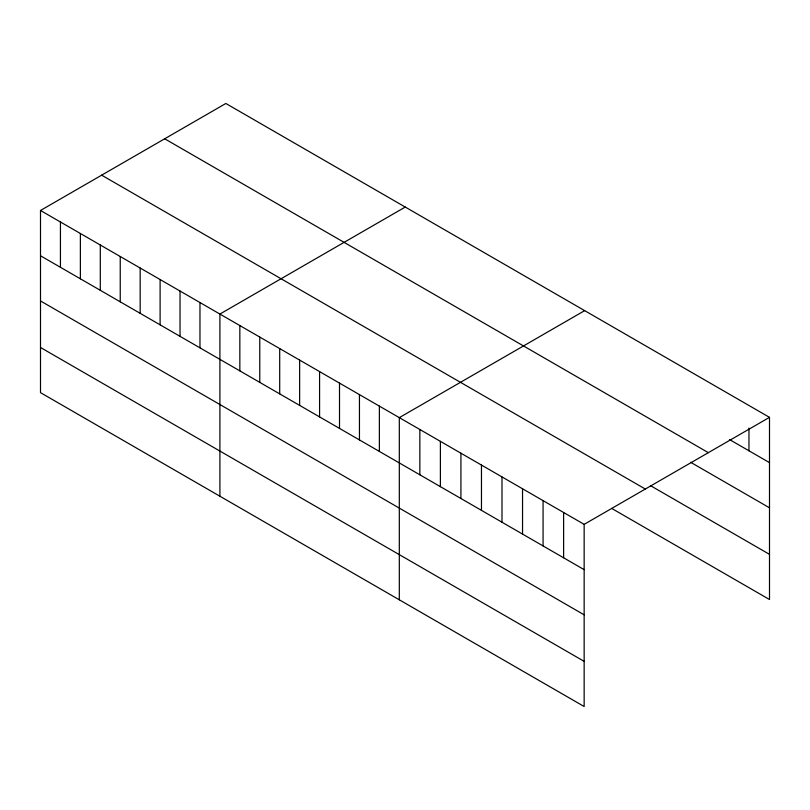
<?xml version="1.0" encoding="UTF-8"?>
<svg xmlns="http://www.w3.org/2000/svg" width="810" height="810" viewBox="0 0 810 810"><rect width="100%" height="100%" fill="white"/><g stroke="black" fill="none" stroke-linecap="round" stroke-linejoin="round"><path stroke-width="1.21" d="M40.5 210.478L584.152 524.353L584.152 706.522L40.5 392.647L40.5 210.478L225.848 103.477L769.5 417.352L769.5 599.521L611.682 508.407M405.253 207.056L219.905 314.057L219.905 496.226M584.658 310.635L399.31 417.636L399.31 599.805M584.152 524.353L769.5 417.352M729.506 439.557L769.5 462.642M164.683 138.783L708.335 452.658M690.596 462.257L769.5 507.809M650.592 485.706L769.5 554.354M101.665 175.173L645.317 489.048M40.5 255.778L584.152 569.653M40.5 300.945L584.152 614.82M40.5 347.48L584.152 661.355M748.966 428.136L748.966 450.785M563.618 512.497L563.618 557.796M543.075 500.641L543.075 545.94M522.541 488.784L522.541 534.084M501.998 476.928L501.998 522.227M481.464 465.072L481.464 510.371M460.92 453.215L460.92 498.514M440.387 441.359L440.387 486.648M419.853 429.492L419.853 474.792M379.374 406.134L379.374 451.433M359.448 394.622L359.448 439.921M339.511 383.11L339.511 428.409M319.575 371.608L319.575 416.907M299.639 360.096L299.639 405.395M279.703 348.583L279.703 393.883M259.777 337.082L259.777 382.381M239.841 325.569L239.841 370.869M199.969 302.555L199.969 347.854M180.033 291.043L180.033 336.342M160.107 279.531L160.107 324.83M140.171 268.029L140.171 313.328M120.234 256.517L120.234 301.816M100.298 245.005L100.298 290.304M80.372 233.503L80.372 278.802M60.436 221.991L60.436 267.29"/></g></svg>
